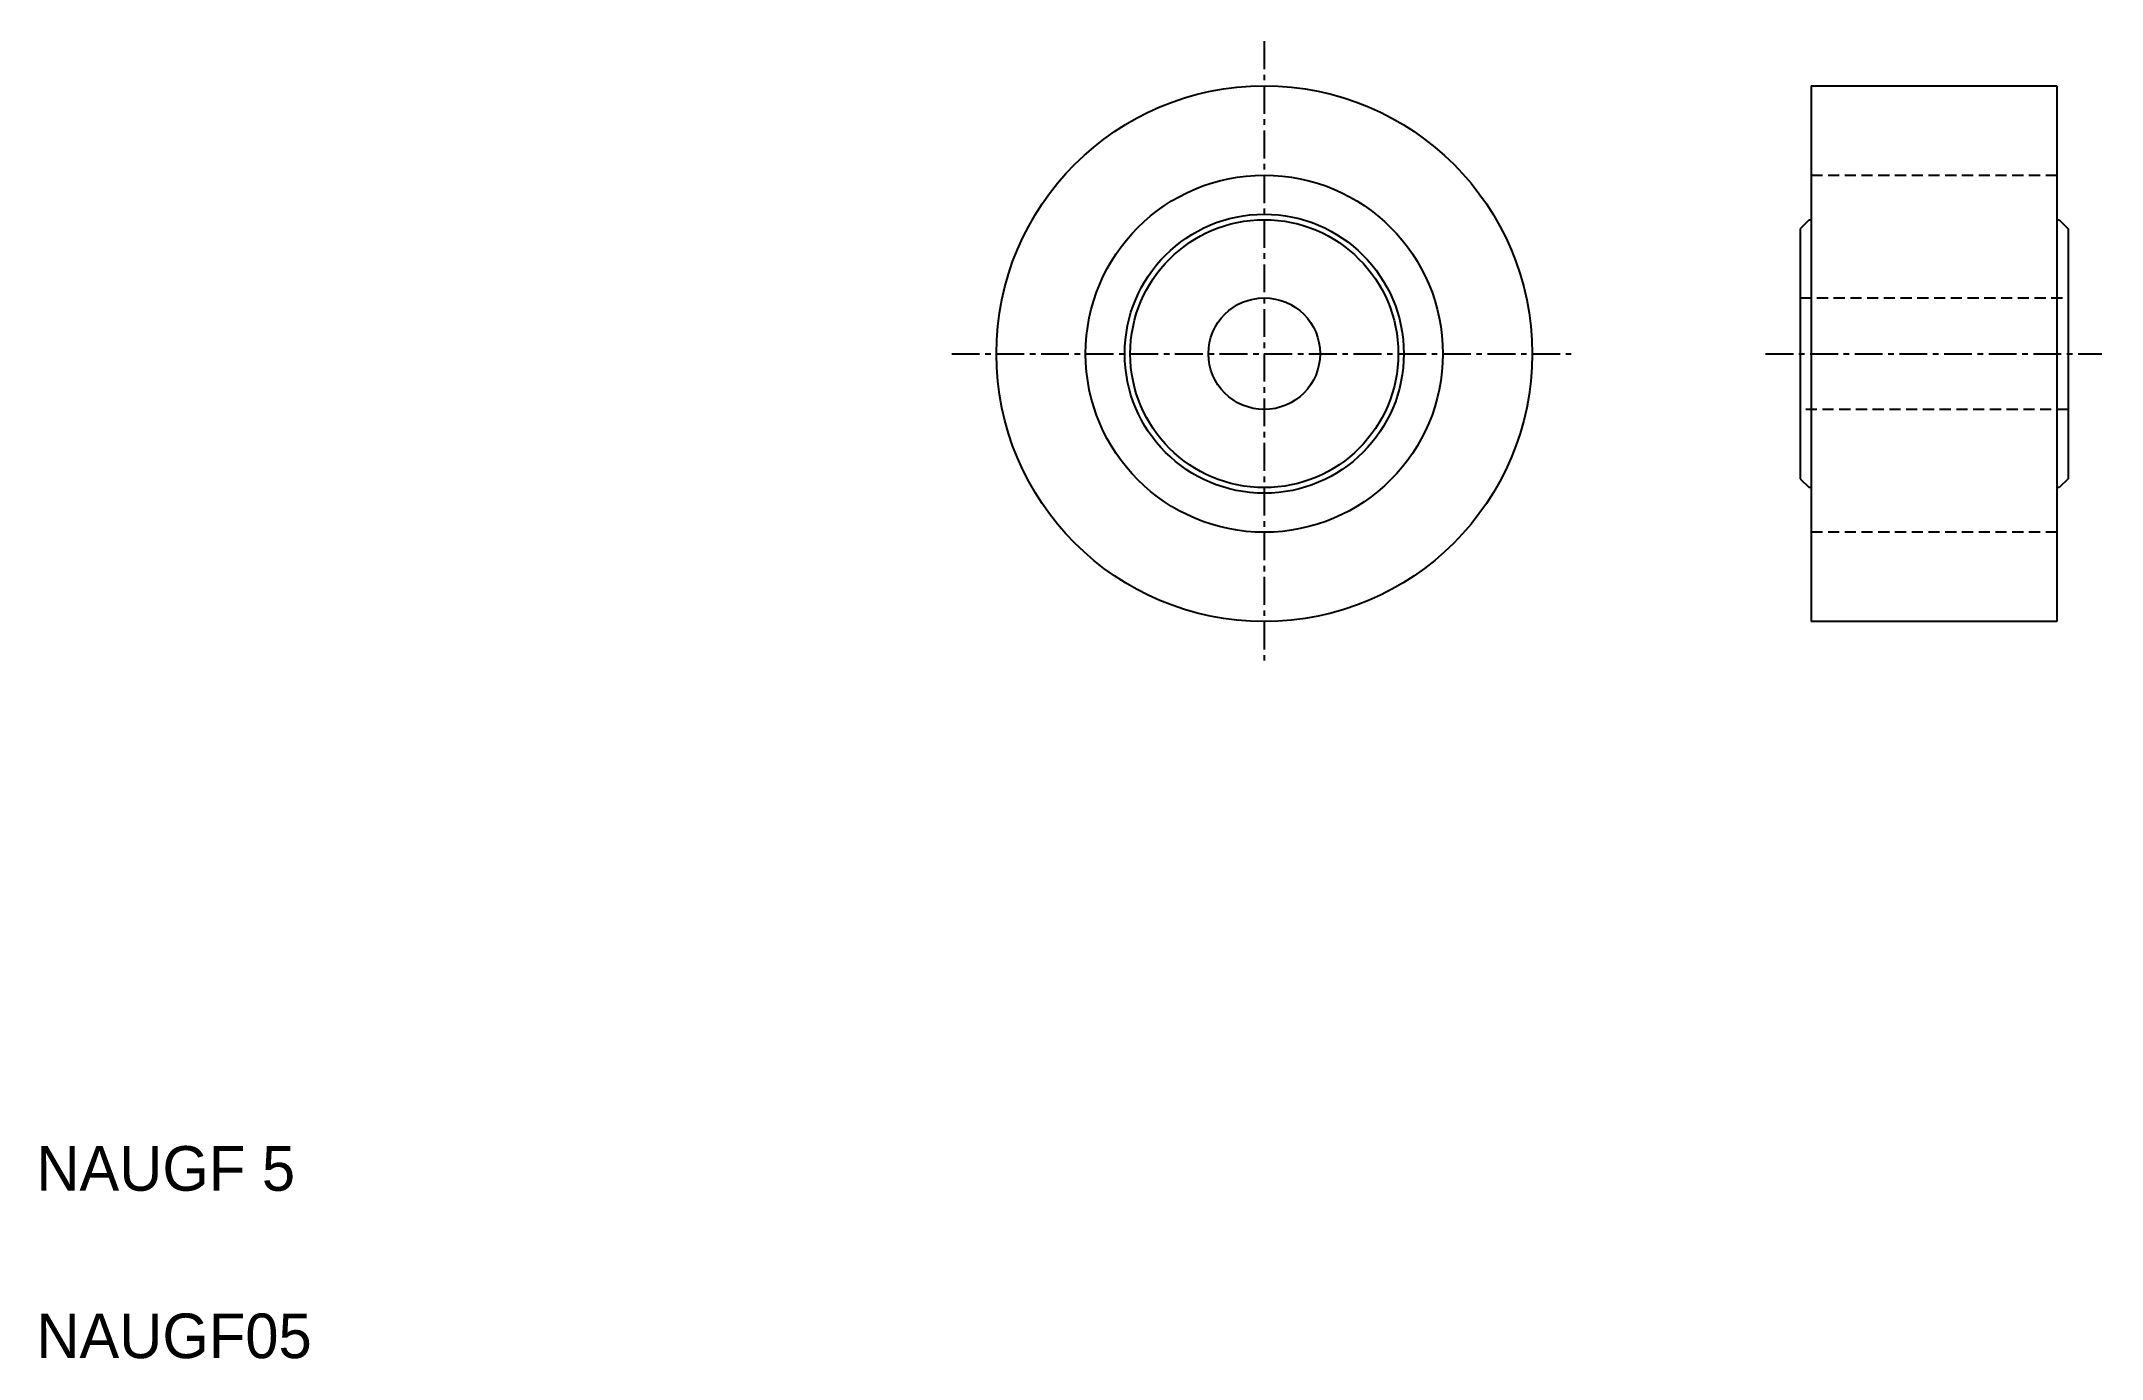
# Model space of a CAD drawing. Extents: x 5.2 to 97.5, y 5 to 64.
import ezdxf

# ---------------------------------------------------------------- set-up
doc = ezdxf.new("R2010")
doc.units = 0
doc.linetypes.add('CENTER', pattern=[2, 1.25, -0.25, 0.25, -0.25])
doc.linetypes.add('DASHED', pattern=[0.75, 0.5, -0.25])
doc.layers.get('0').update_dxf_attribs({"linetype": 'CONTINUOUS'})
doc.layers.add('CENTER', color=1, linetype='CENTER')

msp = doc.modelspace()

# ---------------------------------------------------------------- linework, layer by layer
at = {"color": 7, "linetype": 'CONTINUOUS'}
for p, q in [((84.5, 62), (84.5, 38)), ((84.5, 62), (95.5, 62)), ((95.5, 62), (95.5, 38)), ((84.4, 56), (84, 55.6)), ((84, 55.6), (84, 44.4)), ((84.4, 56), (84.5, 56)), ((95.5, 56), (95.6, 56)), ((95.6, 56), (96, 55.6)), ((96, 55.6), (96, 44.4)), ((84, 44.4), (84.4, 44)), ((96, 44.4), (95.6, 44)), ((84.5, 44), (84.4, 44)), ((95.6, 44), (95.5, 44)), ((95.5, 38), (84.5, 38))]:
    msp.add_line(p, q, dxfattribs=at)
at = {"color": 3, "linetype": 'DASHED'}
for p, q in [((84.5, 58), (95.5, 58)), ((84, 52.5), (96, 52.5)), ((96, 50), (96, 50)), ((96, 47.5), (84, 47.5)), ((95.5, 42), (84.5, 42))]:
    msp.add_line(p, q, dxfattribs=at)
at = {"color": 7, "linetype": 'CONTINUOUS'}
for radius in [12, 8, 6.25, 6, 2.5]:
    msp.add_circle((60, 50), radius, dxfattribs=at)
at = {"layer": 'CENTER', "color": 1, "linetype": 'CENTER'}
for p, q in [((60, 64), (60, 36)), ((46, 50), (74, 50)), ((82.448, 50), (97.513, 50))]:
    msp.add_line(p, q, dxfattribs=at)

# ---------------------------------------------------------------- texts
at = {"color": 7, "linetype": 'CONTINUOUS'}
for s, p in [('NAUGF 5', (5, 12.5)), ('NAUGF05', (5, 5))]:
    msp.add_text(s, height=2, dxfattribs=at).set_placement(p)

doc.saveas('drawing.dxf')
